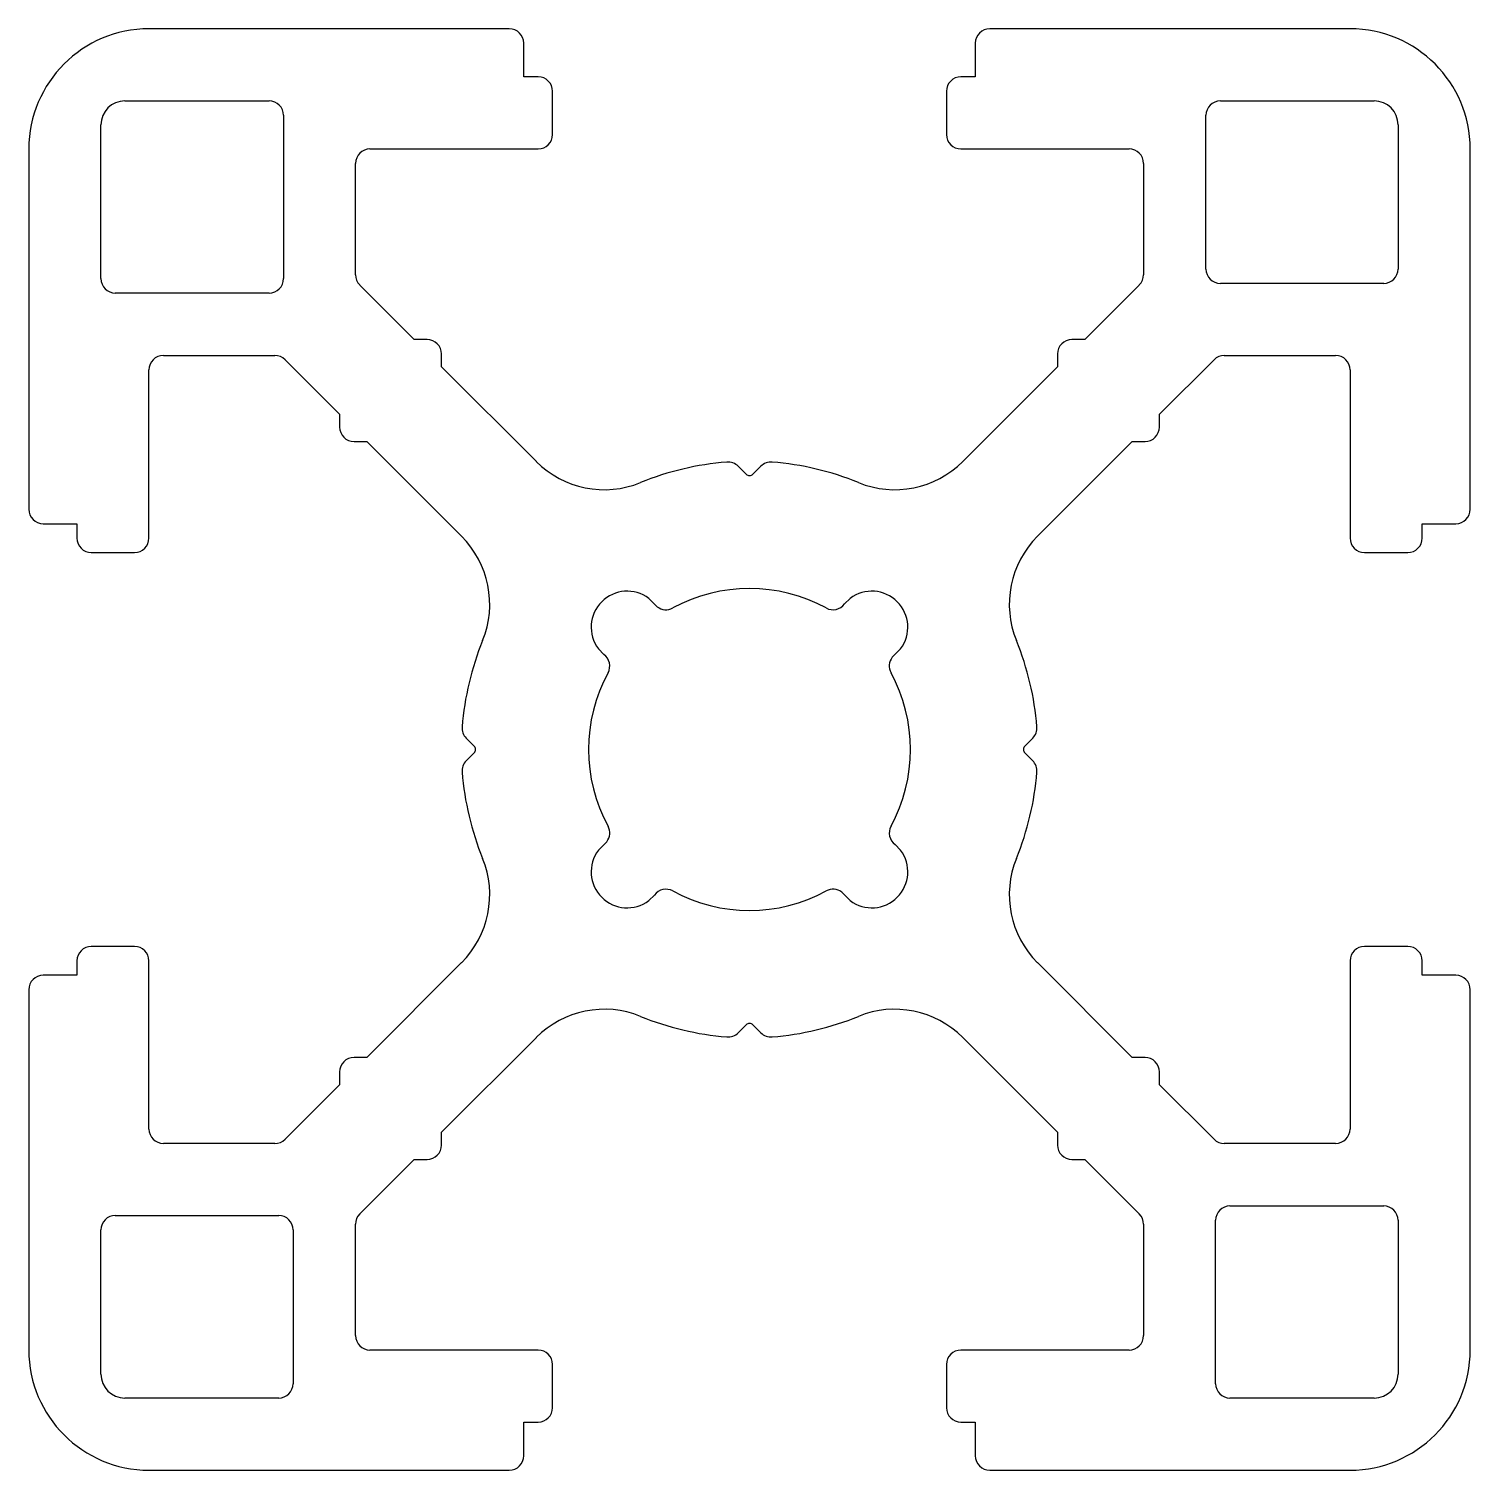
# Model space of a CAD drawing. Extents: x 1835.5 to 1865.5, y 878.6 to 908.6.
import ezdxf

# ---------------------------------------------------------------- set-up
doc = ezdxf.new("R2010")
doc.units = 0
doc.layers.get('0').update_dxf_attribs({"linetype": 'CONTINUOUS'})

msp = doc.modelspace()

# ---------------------------------------------------------------- linework, layer by layer
for p, q in [((1845.484, 908.609), (1837.984, 908.609)), ((1862.984, 908.609), (1855.484, 908.609)), ((1845.784, 907.609), (1845.784, 908.309)), ((1855.184, 908.309), (1855.184, 907.609)), ((1846.084, 907.609), (1845.784, 907.609)), ((1855.184, 907.609), (1854.884, 907.609)), ((1846.384, 906.409), (1846.384, 907.309)), ((1854.584, 907.309), (1854.584, 906.409)), ((1837.484, 907.109), (1840.484, 907.109)), ((1860.284, 907.109), (1863.484, 907.109)), ((1836.984, 903.409), (1836.984, 906.609)), ((1840.784, 906.809), (1840.784, 903.409)), ((1859.984, 903.609), (1859.984, 906.809)), ((1863.984, 906.609), (1863.984, 903.609)), ((1835.484, 906.109), (1835.484, 898.609)), ((1842.584, 906.109), (1846.084, 906.109)), ((1854.884, 906.109), (1858.384, 906.109)), ((1865.484, 898.609), (1865.484, 906.109)), ((1842.284, 903.489), (1842.284, 905.809)), ((1858.684, 905.809), (1858.684, 903.489)), ((1863.684, 903.309), (1860.284, 903.309)), ((1840.484, 903.109), (1837.284, 903.109)), ((1843.507, 902.141), (1842.372, 903.276)), ((1858.596, 903.276), (1857.46, 902.141)), ((1843.773, 902.141), (1843.507, 902.141)), ((1857.46, 902.141), (1857.195, 902.141)), ((1838.284, 901.809), (1840.604, 901.809)), ((1844.073, 901.575), (1844.073, 901.841)), ((1856.895, 901.841), (1856.895, 901.575)), ((1860.364, 901.809), (1862.684, 901.809)), ((1837.984, 898.009), (1837.984, 901.509)), ((1840.816, 901.721), (1841.952, 900.585)), ((1846.047, 899.601), (1844.073, 901.575)), ((1856.895, 901.575), (1854.921, 899.601)), ((1859.016, 900.585), (1860.152, 901.721)), ((1862.984, 901.509), (1862.984, 898.009)), ((1841.952, 900.585), (1841.952, 900.32)), ((1859.016, 900.32), (1859.016, 900.585)), ((1842.252, 900.02), (1842.517, 900.02)), ((1842.517, 900.02), (1844.491, 898.046)), ((1856.476, 898.046), (1858.45, 900.02)), ((1858.45, 900.02), (1858.716, 900.02)), ((1850.413, 899.338), (1850.248, 899.503)), ((1850.72, 899.503), (1850.555, 899.338)), ((1835.784, 898.309), (1836.484, 898.309)), ((1836.484, 898.309), (1836.484, 898.009)), ((1864.484, 898.009), (1864.484, 898.309)), ((1864.484, 898.309), (1865.184, 898.309)), ((1836.784, 897.709), (1837.684, 897.709)), ((1863.284, 897.709), (1864.184, 897.709)), ((1848.388, 896.754), (1848.565, 896.578)), ((1852.463, 896.638), (1852.58, 896.754)), ((1847.455, 895.588), (1847.338, 895.704)), ((1853.63, 895.704), (1853.453, 895.528)), ((1844.589, 893.845), (1844.754, 893.679)), ((1856.213, 893.679), (1856.378, 893.845)), ((1844.754, 893.538), (1844.589, 893.373)), ((1856.378, 893.373), (1856.213, 893.538)), ((1847.338, 891.513), (1847.515, 891.69)), ((1853.513, 891.629), (1853.63, 891.513)), ((1848.505, 890.58), (1848.388, 890.463)), ((1852.58, 890.463), (1852.403, 890.64)), ((1837.684, 889.509), (1836.784, 889.509)), ((1864.184, 889.509), (1863.284, 889.509)), ((1836.484, 889.209), (1836.484, 888.909)), ((1837.984, 885.709), (1837.984, 889.209)), ((1862.984, 889.209), (1862.984, 885.709)), ((1864.484, 888.909), (1864.484, 889.209)), ((1836.484, 888.909), (1835.784, 888.909)), ((1844.491, 889.172), (1842.517, 887.198)), ((1858.45, 887.198), (1856.476, 889.172)), ((1865.184, 888.909), (1864.484, 888.909)), ((1835.484, 888.609), (1835.484, 881.109)), ((1865.484, 881.109), (1865.484, 888.609)), ((1850.248, 887.714), (1850.413, 887.879)), ((1850.555, 887.879), (1850.72, 887.714)), ((1844.073, 885.642), (1846.047, 887.616)), ((1854.921, 887.616), (1856.895, 885.642)), ((1842.517, 887.198), (1842.252, 887.198)), ((1858.716, 887.198), (1858.45, 887.198)), ((1841.952, 886.898), (1841.952, 886.632)), ((1859.016, 886.632), (1859.016, 886.898)), ((1841.952, 886.632), (1840.816, 885.497)), ((1860.152, 885.497), (1859.016, 886.632)), ((1844.073, 885.376), (1844.073, 885.642)), ((1856.895, 885.642), (1856.895, 885.376)), ((1840.604, 885.409), (1838.284, 885.409)), ((1862.684, 885.409), (1860.364, 885.409)), ((1842.372, 883.941), (1843.507, 885.076)), ((1843.507, 885.076), (1843.773, 885.076)), ((1857.195, 885.076), (1857.46, 885.076)), ((1857.46, 885.076), (1858.596, 883.941)), ((1860.484, 884.109), (1863.684, 884.109)), ((1837.284, 883.909), (1840.684, 883.909)), ((1860.184, 880.409), (1860.184, 883.809)), ((1863.984, 883.809), (1863.984, 880.609)), ((1836.984, 880.609), (1836.984, 883.609)), ((1840.984, 883.609), (1840.984, 880.409)), ((1842.284, 881.409), (1842.284, 883.729)), ((1858.684, 883.729), (1858.684, 881.409)), ((1846.084, 881.109), (1842.584, 881.109)), ((1858.384, 881.109), (1854.884, 881.109)), ((1846.384, 879.909), (1846.384, 880.809)), ((1854.584, 880.809), (1854.584, 879.909)), ((1840.684, 880.109), (1837.484, 880.109)), ((1863.484, 880.109), (1860.484, 880.109)), ((1845.784, 878.909), (1845.784, 879.609)), ((1845.784, 879.609), (1846.084, 879.609)), ((1854.884, 879.609), (1855.184, 879.609)), ((1855.184, 879.609), (1855.184, 878.909)), ((1837.984, 878.609), (1845.484, 878.609)), ((1855.484, 878.609), (1862.984, 878.609))]:
    msp.add_line(p, q)
for centre, radius, start, end in [((1837.984, 906.109), 2.5, 90, 180), ((1845.484, 908.309), 0.3, 0, 90), ((1855.484, 908.309), 0.3, 90, 180), ((1862.984, 906.109), 2.5, 0, 90), ((1846.084, 907.309), 0.3, 0, 90), ((1854.884, 907.309), 0.3, 90, 180), ((1837.484, 906.609), 0.5, 90, 180), ((1840.484, 906.809), 0.3, 0, 90), ((1860.284, 906.809), 0.3, 90, 180), ((1863.484, 906.609), 0.5, 0, 90), ((1846.084, 906.409), 0.3, 270, 0), ((1854.884, 906.409), 0.3, 180, 270), ((1842.584, 905.809), 0.3, 90, 180), ((1858.384, 905.809), 0.3, 360, 90), ((1860.284, 903.609), 0.3, 180, 270), ((1863.684, 903.609), 0.3, 270, 0), ((1837.284, 903.409), 0.3, 180, 270), ((1840.484, 903.409), 0.3, 270, 0), ((1842.584, 903.489), 0.3, 180, 225), ((1858.384, 903.489), 0.3, 315, 0), ((1843.773, 901.841), 0.3, 0, 90), ((1857.195, 901.841), 0.3, 90, 180), ((1838.284, 901.509), 0.3, 90, 180), ((1840.604, 901.509), 0.3, 45, 90), ((1860.364, 901.509), 0.3, 90, 135), ((1862.684, 901.509), 0.3, 0, 90), ((1842.252, 900.32), 0.3, 180, 270), ((1858.716, 900.32), 0.3, 270, 360), ((1847.461, 901.016), 2, 225, 292.201), ((1850.484, 893.609), 6, 94.5084, 112.201), ((1850.036, 899.291), 0.3, 44.9997, 94.5084), ((1850.932, 899.291), 0.3, 85.4916, 135.0003), ((1850.484, 893.609), 6, 67.799, 85.4916), ((1853.507, 901.016), 2, 247.799, 315), ((1850.484, 899.409), 0.1, 224.9997, 315.0003), ((1835.784, 898.609), 0.3, 180, 270), ((1865.184, 898.609), 0.3, 270, 0), ((1836.784, 898.009), 0.3, 180, 270), ((1837.684, 898.009), 0.3, 270, 0), ((1843.077, 896.632), 2, 337.799, 45), ((1857.891, 896.632), 2, 135, 202.201), ((1863.284, 898.009), 0.3, 180, 270), ((1864.184, 898.009), 0.3, 270, 360), ((1847.938, 896.154), 0.75, 53.1515, 216.8485), ((1850.484, 893.609), 3.35, 61.5448, 118.4552), ((1853.029, 896.154), 0.75, 323.1515, 126.8485), ((1848.745, 896.818), 0.3, 233.1515, 298.4552), ((1852.223, 896.818), 0.3, 241.5448, 323.1515), ((1850.484, 893.609), 6, 157.799, 175.4916), ((1850.484, 893.609), 6, 4.5084, 22.201), ((1847.275, 895.348), 0.3, 331.5448, 53.1515), ((1853.693, 895.348), 0.3, 143.1515, 208.4552), ((1850.484, 893.609), 3.35, 151.5448, 208.4552), ((1850.484, 893.609), 3.35, 331.5448, 28.4552), ((1844.801, 894.057), 0.3, 175.4916, 225.0002), ((1856.166, 894.057), 0.3, 314.9998, 4.5084), ((1844.684, 893.609), 0.1, 314.9998, 45.0002), ((1856.284, 893.609), 0.1, 134.9998, 225.0002), ((1844.801, 893.161), 0.3, 134.9998, 184.5084), ((1850.484, 893.609), 6, 184.5084, 202.201), ((1850.484, 893.609), 6, 337.799, 355.4916), ((1856.166, 893.161), 0.3, 355.4916, 45.0002), ((1847.275, 891.87), 0.3, 323.1515, 28.4552), ((1853.693, 891.87), 0.3, 151.5448, 233.1515), ((1843.077, 890.586), 2, 315, 22.201), ((1847.938, 891.063), 0.75, 143.1515, 306.8485), ((1853.029, 891.063), 0.75, 233.1515, 36.8485), ((1857.891, 890.586), 2, 157.799, 225), ((1848.745, 890.4), 0.3, 61.5448, 143.1515), ((1850.484, 893.609), 3.35, 241.5448, 298.4552), ((1852.223, 890.4), 0.3, 53.1515, 118.4552), ((1836.784, 889.209), 0.3, 90, 180), ((1837.684, 889.209), 0.3, 0, 90), ((1863.284, 889.209), 0.3, 90, 180), ((1864.184, 889.209), 0.3, 0, 90), ((1835.784, 888.609), 0.3, 90, 180), ((1865.184, 888.609), 0.3, 0, 90), ((1847.461, 886.202), 2, 67.799, 135), ((1850.484, 893.609), 6, 247.799, 265.4916), ((1850.484, 893.609), 6, 274.5084, 292.201), ((1853.507, 886.202), 2, 45, 112.201), ((1850.036, 887.926), 0.3, 265.4916, 315.0003), ((1850.484, 887.809), 0.1, 44.9997, 135.0003), ((1850.932, 887.926), 0.3, 224.9997, 274.5084), ((1842.252, 886.898), 0.3, 90, 180), ((1858.716, 886.898), 0.3, 0, 90), ((1838.284, 885.709), 0.3, 180, 270), ((1862.684, 885.709), 0.3, 270, 0), ((1840.604, 885.709), 0.3, 270, 315), ((1843.773, 885.376), 0.3, 270, 0), ((1857.195, 885.376), 0.3, 180, 270), ((1860.364, 885.709), 0.3, 225, 270), ((1860.484, 883.809), 0.3, 90, 180), ((1863.684, 883.809), 0.3, 0, 90), ((1837.284, 883.609), 0.3, 90, 180), ((1840.684, 883.609), 0.3, 360, 90), ((1842.584, 883.729), 0.3, 135, 180), ((1858.384, 883.729), 0.3, 0, 45), ((1842.584, 881.409), 0.3, 180, 270), ((1858.384, 881.409), 0.3, 270, 0), ((1837.984, 881.109), 2.5, 180, 270), ((1846.084, 880.809), 0.3, 0, 90), ((1854.884, 880.809), 0.3, 90, 180), ((1862.984, 881.109), 2.5, 270, 0), ((1837.484, 880.609), 0.5, 180, 270), ((1863.484, 880.609), 0.5, 270, 0), ((1840.684, 880.409), 0.3, 270, 0), ((1860.484, 880.409), 0.3, 180, 270), ((1846.084, 879.909), 0.3, 270, 0), ((1854.884, 879.909), 0.3, 180, 270), ((1845.484, 878.909), 0.3, 270, 0), ((1855.484, 878.909), 0.3, 180, 270)]:
    msp.add_arc(centre, radius, start, end)

doc.saveas('drawing.dxf')
